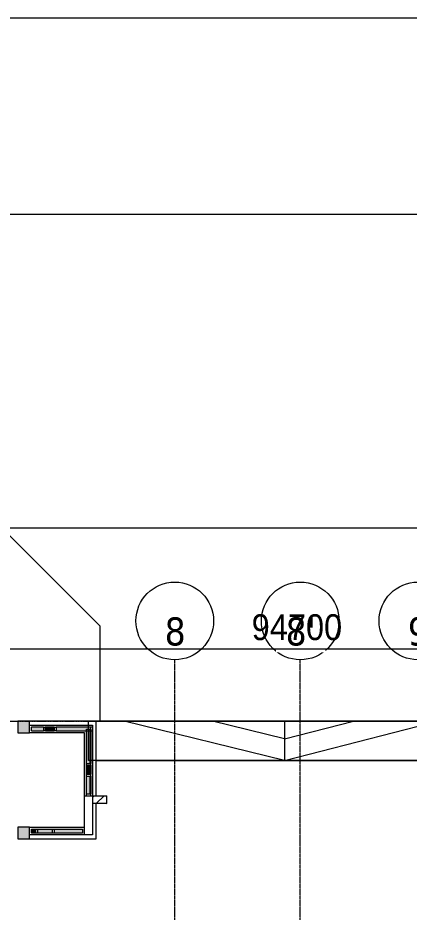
# Model space of a CAD drawing. Header units: millimetres. Extents: x 5356 to 209803, y -16346 to 109894.
# Drawn here: x 73353 to 83328, y 79553 to 102336 of the extents above; entities that cross this region are included whole.
import ezdxf

# ---------------------------------------------------------------- set-up
doc = ezdxf.new("R2010")
doc.units = ezdxf.units.MM
doc.linetypes.add('Double dash', pattern=[41.999998, 12, -6, 6, -6, 6, -6])
doc.linetypes.add('Grid Line', pattern=[22.225, 12.7, -3.175, 3.175, -3.175])
for name, color, linetype, lineweight in [('A-ANNO-DIMS', 211, 'Continuous', 9), ('A-ANNO-DIMS-220', 211, 'Continuous', 9), ('A-DETL-THIN', 151, 'Continuous', 9), ('A-FLOR', 192, 'Continuous', 9), ('A-GLAZ-CURT', 52, 'Continuous', 9), ('A-GLAZ-CWMG', 51, 'Continuous', 9), ('A-GLAZ-CWMG-1', 51, 'Continuous', 18), ('A-WALL', 113, 'Continuous', 9), ('A-WALL-3', 113, 'Continuous', 18), ('A-WALL-PATT-3', 111, 'Continuous', 9), ('C-PROP-LINE', 91, 'Double dash', 18), ('S-COLS', 52, 'Continuous', 9), ('S-COLS-3', 9, 'Continuous', 9), ('S-COLS-4', 52, 'Continuous', 18), ('S-GRID-1', 1, 'Grid Line', 9), ('S-GRID-IDEN', 1, 'Continuous', 9)]:
    doc.layers.add(name, color=color, linetype=linetype, lineweight=lineweight)
doc.styles.add('Arial_2', font='arial_0.ttf', dxfattribs={"width": 0.9, "height": 660})
doc.styles.add('Tahoma_B', font='tahomabd_0.ttf', dxfattribs={"height": 715})
doc.dimstyles.new('1_Dim_chi_tiet_khu_đất_2', dxfattribs={"dimscale": 304.8, "dimtxt": 673.371204, "dimasz": 0.866142, "dimexe": 0.721785, "dimexo": 0.0625, "dimgap": 0.072178, "dimtad": 1, "dimdec": 0, "dimrnd": 5, "dimzin": 0, "dimdsep": 46, "dimtxsty": 'Arial_2', "dimblk1": 'OBLIQUE', "dimblk2": 'OBLIQUE', "dimsah": 1, "dimcen": 0.09, "dimdle": 0.721785, "dimazin": 0, "dimtfac": 1, "dimtdec": 4, "dimtix": 1, "dimtmove": 0, "dimatfit": 3, "dimfxl": 2.165354, "dimfxlon": 1, "dimtvp": 1, "dimtolj": 1, "dimtzin": 0, "dimarcsym": 2})

# ---------------------------------------------------------------- blocks, each defined once
blk = doc.blocks.new('M_Concrete-Rectangular-Column2 - 300x300-V189-TKCS_MB ĐỊNH VỊ MỐC TỌA ĐỘ CÔNG TRÌNH')
at = {"layer": 'S-COLS-3'}
blk.add_hatch(color=256, dxfattribs=at).paths.add_polyline_path([(150, -150), (150, 150), (-150, 150), (-150, -150)])
at = {"layer": 'S-COLS-4'}
for p, q in [((150, 150), (-150, 150)), ((-150, 150), (-150, -150)), ((150, -150), (150, 150)), ((-150, -150), (150, -150))]:
    blk.add_line(p, q, dxfattribs=at)
blk = doc.blocks.new('System Panel - Glazed-4739252-TKCS_MB ĐỊNH VỊ MỐC TỌA ĐỘ CÔNG TRÌNH')
at = {"layer": 'A-GLAZ-CURT'}
for p, q in [((-437.5, 6), (437.5, 6)), ((-437.5, -6), (-437.5, 6)), ((437.5, -6), (437.5, 6)), ((437.5, -6), (-437.5, -6))]:
    blk.add_line(p, q, dxfattribs=at)
blk = doc.blocks.new('Rectangular Mullion - 50 x 100mm-4739249-TKCS_MB ĐỊNH VỊ MỐC TỌA ĐỘ CÔNG TRÌNH')
at = {"layer": 'A-GLAZ-CWMG'}
blk.add_hatch(color=256, dxfattribs=at).paths.add_polyline_path([(75197, 84168), (75197, 84218), (75203, 84218), (75203, 84262), (74328, 84262), (74328, 84168)])
blk.add_line((74328, 84168), (75197, 84168), dxfattribs=at)
blk = doc.blocks.new('Rectangular Mullion - 50 x 100mm-2035506-TKCS_MB ĐỊNH VỊ MỐC TỌA ĐỘ CÔNG TRÌNH')
at = {"layer": 'A-GLAZ-CWMG-1'}
for p, q in [((0, 0), (-50, 0)), ((-50, 0), (-50, -100)), ((0, 0), (0, -100)), ((-50, -100), (0, -100))]:
    blk.add_line(p, q, dxfattribs=at)
blk = doc.blocks.new('System Panel - Glazed-4738996-TKCS_MB ĐỊNH VỊ MỐC TỌA ĐỘ CÔNG TRÌNH')
at = {"layer": 'A-GLAZ-CURT'}
for p, q in [((-437.5, 6), (437.5, 6)), ((-437.5, -6), (-437.5, 6)), ((437.5, -6), (437.5, 6)), ((437.5, -6), (-437.5, -6))]:
    blk.add_line(p, q, dxfattribs=at)
blk = doc.blocks.new('Rectangular Mullion - 50 x 100mm-4738991-TKCS_MB ĐỊNH VỊ MỐC TỌA ĐỘ CÔNG TRÌNH')
at = {"layer": 'A-GLAZ-CWMG'}
blk.add_hatch(color=256, dxfattribs=at).paths.add_polyline_path([(75103, 83343), (75197, 83343), (75197, 84218), (75103, 84218)])
for p, q in [((75103, 84218), (75197, 84218)), ((75103, 83343), (75103, 84218))]:
    blk.add_line(p, q, dxfattribs=at)
blk = doc.blocks.new('Rectangular Mullion - 50 x 100mm-2035525-TKCS_MB ĐỊNH VỊ MỐC TỌA ĐỘ CÔNG TRÌNH')
at = {"layer": 'A-GLAZ-CWMG-1'}
for p, q in [((0, 100), (-50, 100)), ((-50, 100), (-50, 0)), ((-50, 0), (0, 0)), ((0, 100), (0, 0))]:
    blk.add_line(p, q, dxfattribs=at)
blk = doc.blocks.new('System Panel - Glazed-2035462-TKCS_MB ĐỊNH VỊ MỐC TỌA ĐỘ CÔNG TRÌNH')
at = {"layer": 'A-GLAZ-CURT'}
for p, q in [((-362.5, 6), (362.5, 6)), ((-362.5, -6), (-362.5, 6)), ((362.5, -6), (362.5, 6)), ((362.5, -6), (-362.5, -6))]:
    blk.add_line(p, q, dxfattribs=at)
blk = doc.blocks.new('Rectangular Mullion - 50 x 100mm-V191-TKCS_MB ĐỊNH VỊ MỐC TỌA ĐỘ CÔNG TRÌNH')
at = {"layer": 'A-GLAZ-CWMG'}
blk.add_hatch(color=256, dxfattribs=at).paths.add_polyline_path([(75003, 81574), (75003, 81668), (74278, 81668), (74278, 81574)])
for p, q in [((74278, 81668), (75003, 81668)), ((75003, 81668), (75003, 81574))]:
    blk.add_line(p, q, dxfattribs=at)
blk = doc.blocks.new('System Panel - Glazed-4739253-TKCS_MB ĐỊNH VỊ MỐC TỌA ĐỘ CÔNG TRÌNH')
at = {"layer": 'A-GLAZ-CURT'}
for p, q in [((-113, 6), (113, 6)), ((-113, -6), (-113, 6)), ((113, -6), (113, 6)), ((113, -6), (-113, -6))]:
    blk.add_line(p, q, dxfattribs=at)
blk = doc.blocks.new('System Panel - Glazed-4738997-TKCS_MB ĐỊNH VỊ MỐC TỌA ĐỘ CÔNG TRÌNH')
at = {"layer": 'A-GLAZ-CURT'}
for p, q in [((-113, 6), (113, 6)), ((-113, -6), (-113, 6)), ((113, -6), (113, 6)), ((113, -6), (-113, -6))]:
    blk.add_line(p, q, dxfattribs=at)
blk = doc.blocks.new('System Panel - Glazed-4709710-TKCS_MB ĐỊNH VỊ MỐC TỌA ĐỘ CÔNG TRÌNH')
at = {"layer": 'A-GLAZ-CURT'}
for p, q in [((-188, 6), (188, 6)), ((-188, -6), (-188, 6)), ((188, -6), (188, 6)), ((188, -6), (-188, -6))]:
    blk.add_line(p, q, dxfattribs=at)
blk = doc.blocks.new('Rectangular Mullion - 50 x 100mm-4739250-TKCS_MB ĐỊNH VỊ MỐC TỌA ĐỘ CÔNG TRÌNH')
at = {"layer": 'A-GLAZ-CWMG'}
blk.add_hatch(color=256, dxfattribs=at).paths.add_polyline_path([(74278, 84168), (74278, 84262), (74053, 84262), (74053, 84168)])
blk.add_line((74053, 84168), (74278, 84168), dxfattribs=at)
blk = doc.blocks.new('Rectangular Mullion - 50 x 100mm-2035483-TKCS_MB ĐỊNH VỊ MỐC TỌA ĐỘ CÔNG TRÌNH')
at = {"layer": 'A-GLAZ-CWMG-1'}
for p, q in [((25, 0), (-25, 0)), ((-25, 0), (-25, -100)), ((25, 0), (25, -100)), ((-25, -100), (25, -100))]:
    blk.add_line(p, q, dxfattribs=at)
blk = doc.blocks.new('Rectangular Mullion - 50 x 100mm-4738993-TKCS_MB ĐỊNH VỊ MỐC TỌA ĐỘ CÔNG TRÌNH')
at = {"layer": 'A-GLAZ-CWMG'}
blk.add_hatch(color=256, dxfattribs=at).paths.add_polyline_path([(75103, 83068), (75197, 83068), (75197, 83293), (75103, 83293)])
blk.add_line((75103, 83068), (75103, 83293), dxfattribs=at)
blk = doc.blocks.new('Rectangular Mullion - 50 x 100mm-2035461-TKCS_MB ĐỊNH VỊ MỐC TỌA ĐỘ CÔNG TRÌNH')
at = {"layer": 'A-GLAZ-CWMG-1'}
for p, q in [((25, 100), (-25, 100)), ((-25, 100), (-25, 0)), ((-25, 0), (25, 0)), ((25, 100), (25, 0))]:
    blk.add_line(p, q, dxfattribs=at)
blk = doc.blocks.new('Rectangular Mullion - 50 x 100mm-4709698-TKCS_MB ĐỊNH VỊ MỐC TỌA ĐỘ CÔNG TRÌNH')
at = {"layer": 'A-GLAZ-CWMG'}
blk.add_hatch(color=256, dxfattribs=at).paths.add_polyline_path([(74228, 81574), (74228, 81668), (73853, 81668), (73853, 81574)])
blk.add_line((73853, 81668), (74228, 81668), dxfattribs=at)
blk = doc.blocks.new('System Panel - Glazed-4709715-TKCS_MB ĐỊNH VỊ MỐC TỌA ĐỘ CÔNG TRÌNH')
at = {"layer": 'A-GLAZ-CURT'}
for p, q in [((-150, 6), (150, 6)), ((-150, -6), (-150, 6)), ((150, -6), (150, 6)), ((150, -6), (-150, -6))]:
    blk.add_line(p, q, dxfattribs=at)
blk = doc.blocks.new('System Panel - Glazed-4738998-TKCS_MB ĐỊNH VỊ MỐC TỌA ĐỘ CÔNG TRÌNH')
at = {"layer": 'A-GLAZ-CURT'}
for p, q in [((-225, 6), (225, 6)), ((-225, -6), (-225, 6)), ((225, -6), (225, 6)), ((225, -6), (-225, -6))]:
    blk.add_line(p, q, dxfattribs=at)
blk = doc.blocks.new('System Panel - Glazed-4738936-TKCS_MB ĐỊNH VỊ MỐC TỌA ĐỘ CÔNG TRÌNH')
at = {"layer": 'A-GLAZ-CURT'}
for p, q in [((-50, 6), (50, 6)), ((-50, -6), (-50, 6)), ((50, -6), (50, 6)), ((50, -6), (-50, -6))]:
    blk.add_line(p, q, dxfattribs=at)
blk = doc.blocks.new('Rectangular Mullion - 50 x 100mm-4709708-TKCS_MB ĐỊNH VỊ MỐC TỌA ĐỘ CÔNG TRÌNH')
at = {"layer": 'A-GLAZ-CWMG'}
blk.add_hatch(color=256, dxfattribs=at).paths.add_polyline_path([(74003, 84168), (74003, 84262), (73703, 84262), (73703, 84168)])
for q in [(73703, 84262), (74003, 84168)]:
    blk.add_line((73703, 84168), q, dxfattribs=at)
blk = doc.blocks.new('Rectangular Mullion - 50 x 100mm-4738995-TKCS_MB ĐỊNH VỊ MỐC TỌA ĐỘ CÔNG TRÌNH')
at = {"layer": 'A-GLAZ-CWMG'}
blk.add_hatch(color=256, dxfattribs=at).paths.add_polyline_path([(75103, 82568), (75197, 82568), (75197, 83018), (75103, 83018)])
blk.add_line((75103, 82568), (75103, 83018), dxfattribs=at)
blk = doc.blocks.new('Rectangular Mullion - 50 x 100mm-4738935-TKCS_MB ĐỊNH VỊ MỐC TỌA ĐỘ CÔNG TRÌNH')
at = {"layer": 'A-GLAZ-CWMG'}
blk.add_hatch(color=256, dxfattribs=at).paths.add_polyline_path([(73803, 81574), (73803, 81668), (73703, 81668), (73703, 81574)])
for p, q in [((73703, 81574), (73703, 81668)), ((73703, 81668), (73803, 81668))]:
    blk.add_line(p, q, dxfattribs=at)
blk = doc.blocks.new('Family - ___-1476882-TKCS_MB ĐỊNH VỊ MỐC TỌA ĐỘ CÔNG TRÌNH')
at = {"layer": 'C-PROP-LINE'}
blk.add_line((33104, 84418), (127802, 84418), dxfattribs=at)
blk = doc.blocks.new('Grid - M_Grid Head - Circle-353313-TKCS_MB ĐỊNH VỊ MỐC TỌA ĐỘ CÔNG TRÌNH')
at = {"layer": 'S-GRID-IDEN'}
blk.add_circle((0, 0), 4.5, dxfattribs=at)
blk = doc.blocks.new('DIMBLOCK3-TKCS_MB ĐỊNH VỊ MỐC TỌA ĐỘ CÔNG TRÌNH')
at = {"layer": 'A-ANNO-DIMS-220'}
for p, q in [((33104, 85604), (33104, 86484)), ((127802, 85604), (127802, 86484)), ((32884, 86264), (128022, 86264)), ((33104, 86264), (33104, 85604)), ((127802, 86264), (127802, 85604))]:
    blk.add_line(p, q, dxfattribs=at)
at = {"layer": 'A-ANNO-DIMS-220', "lineweight": 25}
for p, q in [((33104, 86264), (33236, 86396)), ((127802, 86264), (127934, 86396)), ((33104, 86264), (32972, 86132)), ((127802, 86264), (127670, 86132))]:
    blk.add_line(p, q, dxfattribs=at)
at = {"layer": 'A-ANNO-DIMS-220', "color": 0, "insert": (79313, 87143), "char_height": 660, "width": 2734.92, "attachment_point": 1, "line_spacing_factor": 0.941778, "style": 'Arial_2'}
blk.add_mtext('94700', dxfattribs=at)
blk = doc.blocks.new('_Oblique')
at = {"color": 0, "linetype": 'ByBlock', "lineweight": -2}
blk.add_line((-0.5, -0.5), (0.5, 0.5), dxfattribs=at)

msp = doc.modelspace()

# ---------------------------------------------------------------- hatches: boundary and pattern name
at = {"layer": 'A-WALL-PATT-3'}
h = msp.add_hatch(dxfattribs=at)
h.set_pattern_fill('FP_1', color=256, style=0, pattern_type=2)
h.set_pattern_definition([(45, (0, 0), (-124.4508, 124.4508), [])])
h.paths.add_polyline_path([(75619.9, 82318.2), (75619.9, 82518.2), (75252.6, 82518.2), (75252.6, 82318.2)])

# ---------------------------------------------------------------- linework, layer by layer
at = {"layer": 'A-DETL-THIN'}
for p, q in [((75152.6, 84418.2), (85152.6, 84418.2)), ((75152.6, 83418.2), (75152.6, 84418.2)), ((80152.6, 83418.2), (76060.8, 84418.2)), ((80152.6, 83968.2), (78311.3, 84418.2)), ((80152.6, 84418.2), (80152.6, 83418.2)), ((80152.6, 83418.2), (84064.8, 84418.2)), ((80152.6, 83968.2), (81913.1, 84418.2)), ((85152.6, 83418.2), (75152.6, 83418.2))]:
    msp.add_line(p, q, dxfattribs=at)
at = {"layer": 'A-FLOR'}
for p, q in [((5356.5, 102336.3), (130779.3, 102336.3)), ((5356.5, 97336.3), (130779.3, 97336.3)), ((75452.6, 86836.3), (72952.6, 89336.3)), ((87752.6, 89336.3), (72952.6, 89336.3)), ((75452.6, 84418.2), (75452.6, 86836.3)), ((75352.6, 84418.2), (73652.6, 84418.2)), ((85152.6, 84418.2), (75352.6, 84418.2)), ((75352.6, 82518.2), (75352.6, 84418.2)), ((75352.6, 83418.2), (85152.6, 83418.2)), ((75352.6, 81418.2), (75352.6, 82318.2)), ((73652.6, 81418.2), (75352.6, 81418.2))]:
    msp.add_line(p, q, dxfattribs=at)
at = {"layer": 'A-WALL'}
for p, q in [((73652.6, 84318.2), (75252.6, 84318.2)), ((75252.6, 84318.2), (75252.6, 84268.2)), ((75052.6, 84118.2), (73652.6, 84118.2)), ((75052.6, 82518.2), (75052.6, 84118.2)), ((75252.6, 84168.2), (75252.6, 82318.2)), ((73652.6, 81718.2), (75052.6, 81718.2)), ((75052.6, 81518.2), (73652.6, 81518.2))]:
    msp.add_line(p, q, dxfattribs=at)
at = {"layer": 'A-WALL-3'}
for p, q in [((75052.6, 81518.2), (75052.6, 82518.2)), ((75052.6, 82518.2), (75619.9, 82518.2)), ((75619.9, 82318.2), (75619.9, 82518.2)), ((75252.6, 82318.2), (75252.6, 81518.2)), ((75619.9, 82318.2), (75252.6, 82318.2)), ((75252.6, 81518.2), (75052.6, 81518.2))]:
    msp.add_line(p, q, dxfattribs=at)
at = {"layer": 'S-GRID-1'}
for p, q in [((77352.6, 80482.7), (77352.6, 85982.7)), ((80552.6, 80482.7), (80552.6, 85982.7)), ((77352.6, 20960.6), (77352.6, 80482.7)), ((80552.6, 20960.6), (80552.6, 80482.7))]:
    msp.add_line(p, q, dxfattribs=at)

# ---------------------------------------------------------------- block references
at = {"layer": 'A-GLAZ-CURT'}
for name, p, rotation in [('System Panel - Glazed-4709715-TKCS_MB ĐỊNH VỊ MỐC TỌA ĐỘ CÔNG TRÌNH', (73852.6, 84268.2), 180), ('System Panel - Glazed-4739253-TKCS_MB ĐỊNH VỊ MỐC TỌA ĐỘ CÔNG TRÌNH', (74165.1, 84268.2), 180), ('System Panel - Glazed-4739252-TKCS_MB ĐỊNH VỊ MỐC TỌA ĐỘ CÔNG TRÌNH', (74765.1, 84268.2), 180), ('System Panel - Glazed-4738996-TKCS_MB ĐỊNH VỊ MỐC TỌA ĐỘ CÔNG TRÌNH', (75202.6, 83780.7), 270), ('System Panel - Glazed-4738997-TKCS_MB ĐỊNH VỊ MỐC TỌA ĐỘ CÔNG TRÌNH', (75202.6, 83180.7), 270), ('System Panel - Glazed-4738998-TKCS_MB ĐỊNH VỊ MỐC TỌA ĐỘ CÔNG TRÌNH', (75202.6, 82793.2), 270), ('System Panel - Glazed-4738936-TKCS_MB ĐỊNH VỊ MỐC TỌA ĐỘ CÔNG TRÌNH', (73752.6, 81568.2), 180), ('System Panel - Glazed-4709710-TKCS_MB ĐỊNH VỊ MỐC TỌA ĐỘ CÔNG TRÌNH', (74040.1, 81568.2), 180), ('System Panel - Glazed-2035462-TKCS_MB ĐỊNH VỊ MỐC TỌA ĐỘ CÔNG TRÌNH', (74640.1, 81568.2), 180)]:
    msp.add_blockref(name, p, dxfattribs=dict(at, rotation=rotation))
at = {"layer": 'A-GLAZ-CWMG'}
for name, p in [('Rectangular Mullion - 50 x 100mm-4709708-TKCS_MB ĐỊNH VỊ MỐC TỌA ĐỘ CÔNG TRÌNH', (0, 0)), ('Rectangular Mullion - 50 x 100mm-4739250-TKCS_MB ĐỊNH VỊ MỐC TỌA ĐỘ CÔNG TRÌNH', (0, 0)), ('Rectangular Mullion - 50 x 100mm-4739249-TKCS_MB ĐỊNH VỊ MỐC TỌA ĐỘ CÔNG TRÌNH', (0, 0)), ('Rectangular Mullion - 50 x 100mm-4738991-TKCS_MB ĐỊNH VỊ MỐC TỌA ĐỘ CÔNG TRÌNH', (0, 0)), ('Rectangular Mullion - 50 x 100mm-2035506-TKCS_MB ĐỊNH VỊ MỐC TỌA ĐỘ CÔNG TRÌNH', (75252.6, 84268.2)), ('Rectangular Mullion - 50 x 100mm-4738993-TKCS_MB ĐỊNH VỊ MỐC TỌA ĐỘ CÔNG TRÌNH', (0, 0)), ('Rectangular Mullion - 50 x 100mm-4738995-TKCS_MB ĐỊNH VỊ MỐC TỌA ĐỘ CÔNG TRÌNH', (0, 0)), ('Rectangular Mullion - 50 x 100mm-4738935-TKCS_MB ĐỊNH VỊ MỐC TỌA ĐỘ CÔNG TRÌNH', (0, 0)), ('Rectangular Mullion - 50 x 100mm-4709698-TKCS_MB ĐỊNH VỊ MỐC TỌA ĐỘ CÔNG TRÌNH', (0, 0)), ('Rectangular Mullion - 50 x 100mm-V191-TKCS_MB ĐỊNH VỊ MỐC TỌA ĐỘ CÔNG TRÌNH', (0, 0))]:
    msp.add_blockref(name, p, dxfattribs=at)
at = {"layer": 'A-GLAZ-CWMG-1', "extrusion": (0, 0, -1)}
for name, p in [('Rectangular Mullion - 50 x 100mm-2035483-TKCS_MB ĐỊNH VỊ MỐC TỌA ĐỘ CÔNG TRÌNH', (-74027.6, 84268.2)), ('Rectangular Mullion - 50 x 100mm-2035483-TKCS_MB ĐỊNH VỊ MỐC TỌA ĐỘ CÔNG TRÌNH', (-74302.6, 84268.2)), ('Rectangular Mullion - 50 x 100mm-2035461-TKCS_MB ĐỊNH VỊ MỐC TỌA ĐỘ CÔNG TRÌNH', (-73827.6, 81568.2)), ('Rectangular Mullion - 50 x 100mm-2035461-TKCS_MB ĐỊNH VỊ MỐC TỌA ĐỘ CÔNG TRÌNH', (-74252.6, 81568.2))]:
    msp.add_blockref(name, p, dxfattribs=at)
at = {"layer": 'A-GLAZ-CWMG-1', "extrusion": (0, 0, -1), "rotation": 270}
for name, p in [('Rectangular Mullion - 50 x 100mm-2035461-TKCS_MB ĐỊNH VỊ MỐC TỌA ĐỘ CÔNG TRÌNH', (-75202.6, 83318.2)), ('Rectangular Mullion - 50 x 100mm-2035461-TKCS_MB ĐỊNH VỊ MỐC TỌA ĐỘ CÔNG TRÌNH', (-75202.6, 83043.2)), ('Rectangular Mullion - 50 x 100mm-2035525-TKCS_MB ĐỊNH VỊ MỐC TỌA ĐỘ CÔNG TRÌNH', (-75202.6, 82518.2))]:
    msp.add_blockref(name, p, dxfattribs=at)
at = {"layer": 'C-PROP-LINE'}
msp.add_blockref('Family - ___-1476882-TKCS_MB ĐỊNH VỊ MỐC TỌA ĐỘ CÔNG TRÌNH', (0, 0), dxfattribs=at)
at = {"layer": 'S-COLS'}
for p in [(73502.6, 84268.2), (73502.6, 81568.2)]:
    msp.add_blockref('M_Concrete-Rectangular-Column2 - 300x300-V189-TKCS_MB ĐỊNH VỊ MỐC TỌA ĐỘ CÔNG TRÌNH', p, dxfattribs=at)
at = {"layer": 'S-GRID-IDEN', "xscale": 219.9999999999998, "yscale": 219.9999999999998, "zscale": 219.9999999999998}
for p in [(77352.6, 86972.7), (80552.6, 86972.7), (83552.6, 86972.7)]:
    msp.add_blockref('Grid - M_Grid Head - Circle-353313-TKCS_MB ĐỊNH VỊ MỐC TỌA ĐỘ CÔNG TRÌNH', p, dxfattribs=at)

# ---------------------------------------------------------------- next in the draw order: texts
at = {"layer": 'S-GRID-IDEN', "char_height": 715, "attachment_point": 5, "line_spacing_factor": 0.996129, "style": 'Tahoma_B', "bg_fill": 3, "box_fill_scale": 1.25, "bg_fill_color": 256, "bg_fill_true_color": 13158600, "bg_fill_transparency": 0}
for s, insert, width in [('\\pt2793.99835,5587.9967,8382.0022,11176.00055,13969.9989,16763.99725,19558.00275,22352.0011,25145.99945,27939.9978,30734.0033,33528.00165,36322,39115.99835,41909.9967,44704.0022,47498.00055,50291.9989,53085.99725,55880.00275,58674.0011,61467.99945,64261.9978,67056.0033,69850.00165,72644,75437.99835,78231.9967,81026.0022,83820.00055,86613.9989,89407.99725;8', (77362.9, 86698.1), 640.2), ("\\pt2793.99835,5587.9967,8382.0022,11176.00055,13969.9989,16763.99725,19558.00275,22352.0011,25145.99945,27939.9978,30734.0033,33528.00165,36322,39115.99835,41909.9967,44704.0022,47498.00055,50291.9989,53085.99725,55880.00275,58674.0011,61467.99945,64261.9978,67056.0033,69850.00165,72644,75437.99835,78231.9967,81026.0022,83820.00055,86613.9989,89407.99725;8'", (80562.9, 86698.1), 902), ('\\pt2793.99835,5587.9967,8382.0022,11176.00055,13969.9989,16763.99725,19558.00275,22352.0011,25145.99945,27939.9978,30734.0033,33528.00165,36322,39115.99835,41909.9967,44704.0022,47498.00055,50291.9989,53085.99725,55880.00275,58674.0011,61467.99945,64261.9978,67056.0033,69850.00165,72644,75437.99835,78231.9967,81026.0022,83820.00055,86613.9989,89407.99725;9', (83562.9, 86698.1), 640.2)]:
    msp.add_mtext(s, dxfattribs=dict(at, insert=insert, width=width))

# ---------------------------------------------------------------- next in the draw order: dimensions: what is measured, and where the dimension line sits
at = {"layer": 'A-ANNO-DIMS'}
dim = msp.add_linear_dim(base=(127801.6, 86264), p1=(33103.5, 85604), p2=(127801.6, 85604), dimstyle='1_Dim_chi_tiet_khu_đất_2', override={"dimpost": '<>', "dimfxl": 94698.126897}, dxfattribs=at)
dim.commit()
dim.dimension.update_dxf_attribs({"geometry": 'DIMBLOCK3-TKCS_MB ĐỊNH VỊ MỐC TỌA ĐỘ CÔNG TRÌNH', "text_midpoint": (80452.6, 86623)})

doc.saveas('drawing.dxf')
